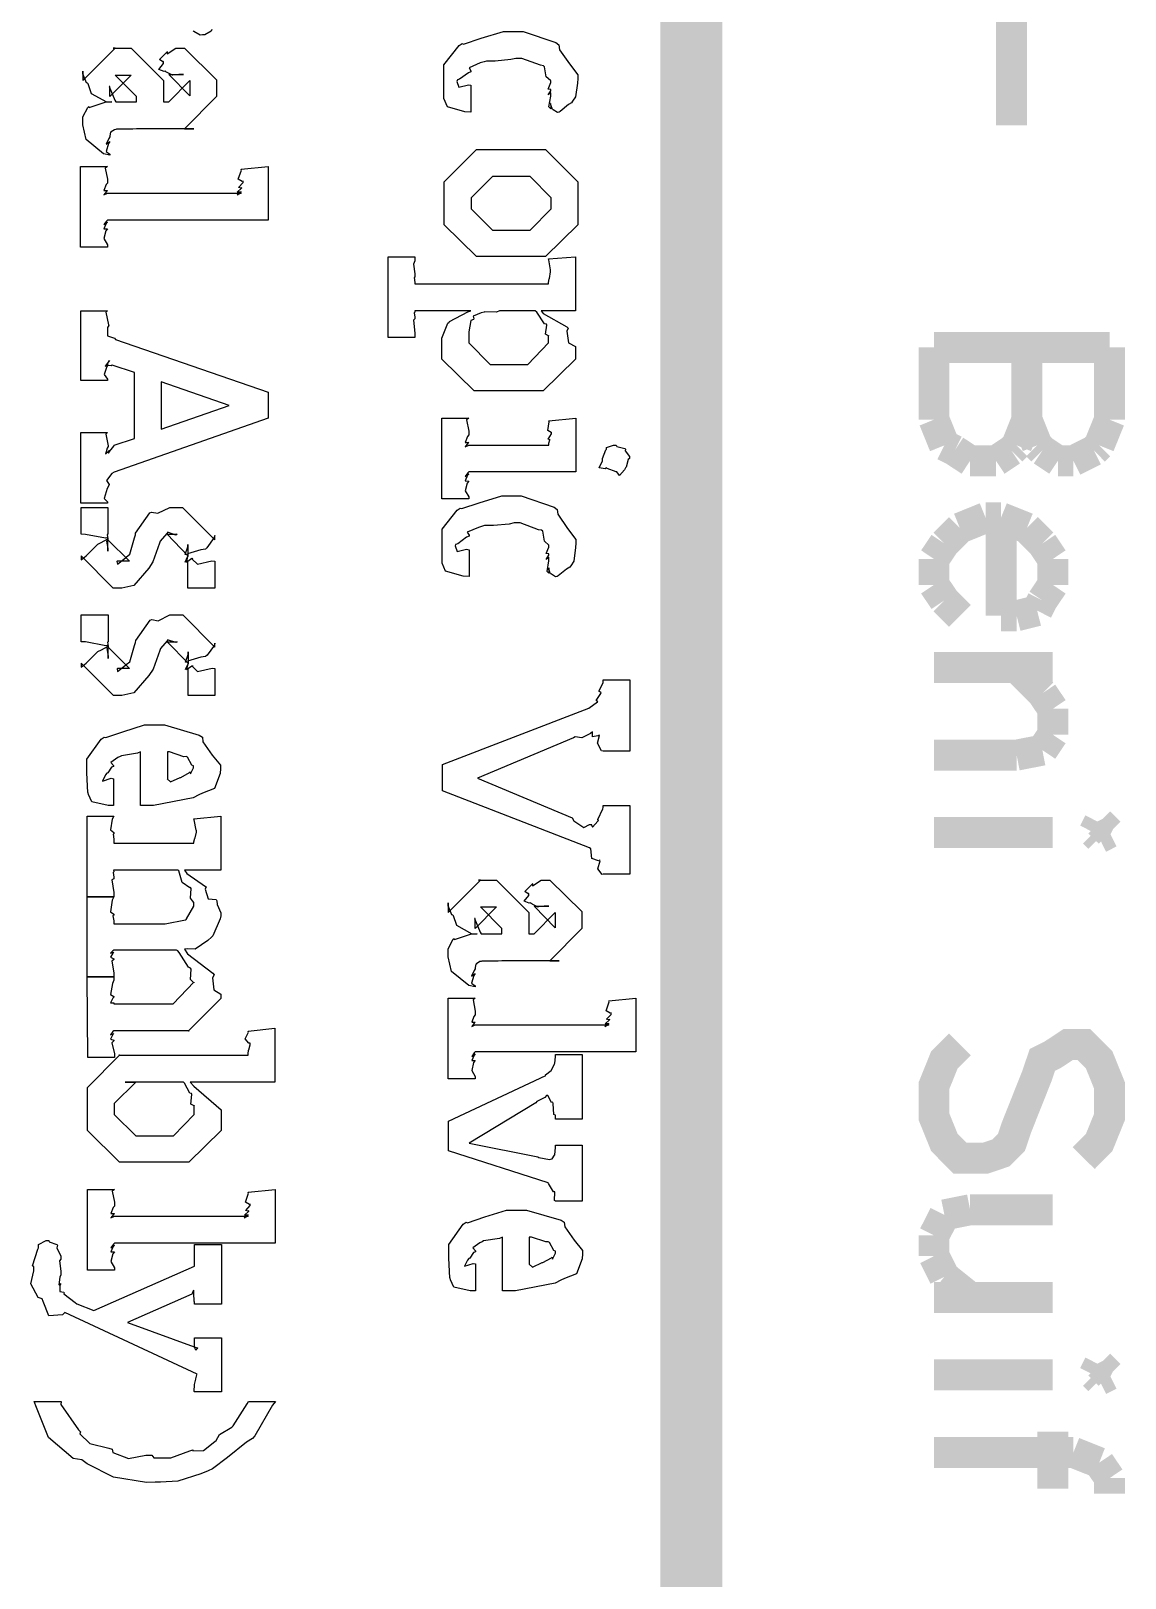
# Model space of a CAD drawing. Extents: x 0.1 to 11.6, y 0.3 to 16.2.
# Drawn here: x 1.1484 to 1.5017, y 1.3678 to 1.8671 of the extents above; entities that cross this region are included whole.
import ezdxf

# ---------------------------------------------------------------- set-up
doc = ezdxf.new("R2010")
doc.units = 0
doc.layers.get('0').update_dxf_attribs({"linetype": 'CONTINUOUS'})

msp = doc.modelspace()

# ---------------------------------------------------------------- linework, layer by layer
at = {"color": 0}
for points, const_width in [([(1.36165, 0.531685), (1.36165, 4.18001)], 0.02), ([(1.465, 1.88499), (1.465, 1.83664)], 0.01), ([(1.44, 1.76497), (1.49669, 1.76497)], 0.01), ([(1.44, 1.74164), (1.44, 1.76497)], 0.01), ([(1.47, 1.76497), (1.47, 1.74164)], 0.01), ([(1.49669, 1.76497), (1.49669, 1.74164)], 0.01), ([(1.44336, 1.73335), (1.44, 1.74164)], 0.01), ([(1.47, 1.74164), (1.46669, 1.73335)], 0.01), ([(1.47331, 1.73335), (1.47, 1.74164)], 0.01), ([(1.49669, 1.74164), (1.49333, 1.73335)], 0.01), ([(1.44667, 1.73167), (1.44336, 1.73335)], 0.01), ([(1.46669, 1.73335), (1.465, 1.73167)], 0.01), ([(1.47499, 1.73167), (1.47331, 1.73335)], 0.01), ([(1.49333, 1.73335), (1.49164, 1.73167)], 0.01), ([(1.45167, 1.72835), (1.44667, 1.73167)], 0.01), ([(1.46001, 1.72835), (1.45167, 1.72835)], 0.01), ([(1.465, 1.73167), (1.46001, 1.72835)], 0.01), ([(1.47999, 1.72835), (1.47499, 1.73167)], 0.01), ([(1.48503, 1.72835), (1.47999, 1.72835)], 0.01), ([(1.49164, 1.73167), (1.48503, 1.72835)], 0.01), ([(1.45665, 1.71001), (1.44835, 1.70665)], 0.01), ([(1.46164, 1.71001), (1.45665, 1.71001)], 0.01), ([(1.46164, 1.71001), (1.46164, 1.67833)], 0.01), ([(1.47, 1.70665), (1.46164, 1.71001)], 0.01), ([(1.44835, 1.70665), (1.44336, 1.70167)], 0.01), ([(1.47499, 1.70167), (1.47, 1.70665)], 0.01), ([(1.44336, 1.70167), (1.44, 1.69667)], 0.01), ([(1.47835, 1.69667), (1.47499, 1.70167)], 0.01), ([(1.44, 1.69667), (1.44, 1.68832)], 0.01), ([(1.47835, 1.68832), (1.47835, 1.69667)], 0.01), ([(1.44, 1.68832), (1.44336, 1.68332)], 0.01), ([(1.47499, 1.68332), (1.47835, 1.68832)], 0.01), ([(1.44336, 1.68332), (1.44835, 1.67833)], 0.01), ([(1.47331, 1.68001), (1.47499, 1.68332)], 0.01), ([(1.46164, 1.67833), (1.46669, 1.67833)], 0.01), ([(1.46669, 1.67833), (1.47331, 1.68001)], 0.01), ([(1.44, 1.66168), (1.47835, 1.66168)], 0.01), ([(1.46669, 1.66168), (1.47499, 1.65332)], 0.01), ([(1.47499, 1.65332), (1.47835, 1.64833)], 0.01), ([(1.47835, 1.64833), (1.47835, 1.63997)], 0.01), ([(1.47835, 1.63997), (1.47499, 1.63499)], 0.01), ([(1.46669, 1.63336), (1.44, 1.63336)], 0.01), ([(1.47499, 1.63499), (1.46669, 1.63336)], 0.01), ([(1.47835, 1.60835), (1.44, 1.60835)], 0.01), ([(1.49333, 1.61165), (1.49164, 1.60835)], 0.01), ([(1.49164, 1.60835), (1.49333, 1.60667)], 0.01), ([(1.49669, 1.60835), (1.49333, 1.61165)], 0.01), ([(1.49333, 1.60667), (1.49669, 1.60835)], 0.01), ([(1.48833, 1.50331), (1.49333, 1.50836), (1.49669, 1.51665), (1.49669, 1.52669), (1.49333, 1.535), (1.48833, 1.53999), (1.48335, 1.53999), (1.47835, 1.53668), (1.47499, 1.535), (1.47331, 1.53), (1.46669, 1.51335), (1.465, 1.50836), (1.46164, 1.50499), (1.45665, 1.50331), (1.44835, 1.50331), (1.44336, 1.50836), (1.44, 1.51665), (1.44, 1.52669), (1.44336, 1.535), (1.44835, 1.53999)], 0.01), ([(1.44336, 1.48497), (1.44, 1.47835)], 0.01), ([(1.45167, 1.48665), (1.44336, 1.48497)], 0.01), ([(1.47835, 1.48665), (1.45167, 1.48665)], 0.01), ([(1.44, 1.47835), (1.44, 1.47168)], 0.01), ([(1.44, 1.47168), (1.44336, 1.465)], 0.01), ([(1.44336, 1.465), (1.45167, 1.45833)], 0.01), ([(1.47835, 1.45833), (1.44, 1.45833)], 0.01), ([(1.47835, 1.43332), (1.44, 1.43332)], 0.01), ([(1.49333, 1.43668), (1.49164, 1.43332)], 0.01), ([(1.49164, 1.43332), (1.49333, 1.43164)], 0.01), ([(1.49669, 1.43332), (1.49333, 1.43668)], 0.01), ([(1.49333, 1.43164), (1.49669, 1.43332)], 0.01), ([(1.47835, 1.41499), (1.47835, 1.39665)], 0.01), ([(1.48503, 1.40831), (1.44, 1.40831)], 0.01), ([(1.49333, 1.405), (1.48503, 1.40831)], 0.01), ([(1.49669, 1.40001), (1.49333, 1.405)], 0.01), ([(1.49669, 1.39501), (1.49669, 1.40001)], 0.01)]:
    msp.add_lwpolyline(points, dxfattribs=dict(at, const_width=const_width))
msp.add_lwpolyline([(1.20687, 1.86757), (1.20665, 1.86703), (1.20454, 1.86583), (1.20383, 1.86583), (1.20313, 1.86578), (1.20101, 1.86692), (1.20079, 1.86712)], dxfattribs=at)
for points in [[(1.29047, 1.84088), (1.28857, 1.84099), (1.28293, 1.84261), (1.28179, 1.84526), (1.28179, 1.84586), (1.28179, 1.84787), (1.28179, 1.85243), (1.28179, 1.85389), (1.28179, 1.85618), (1.28668, 1.86236), (1.28765, 1.86301), (1.28814, 1.86285), (1.29378, 1.86475), (1.30105, 1.86692), (1.30349, 1.86692), (1.30735, 1.86692), (1.31793, 1.86333), (1.3189, 1.86257), (1.31912, 1.86106), (1.32227, 1.85644), (1.32498, 1.85292), (1.32498, 1.85172), (1.32487, 1.85026), (1.32427, 1.84586), (1.3233, 1.8444), (1.32302, 1.84392), (1.32199, 1.84332), (1.31928, 1.8411), (1.31896, 1.84088), (1.3189, 1.84088), (1.31841, 1.84082), (1.31706, 1.84164), (1.31695, 1.84174), (1.31684, 1.84174), (1.3163, 1.84321), (1.3163, 1.84369), (1.31624, 1.84369), (1.3163, 1.84239), (1.3163, 1.84196), (1.3157, 1.84256), (1.3163, 1.84603), (1.3163, 1.84717), (1.31608, 1.847), (1.31543, 1.84646), (1.3163, 1.84782), (1.3163, 1.84825), (1.31619, 1.84819), (1.31543, 1.84831), (1.3163, 1.85042), (1.3163, 1.85107), (1.31624, 1.85107), (1.31483, 1.85232), (1.31429, 1.85557), (1.31391, 1.85585), (1.31293, 1.85601), (1.30697, 1.85824), (1.30501, 1.85824), (1.30339, 1.85786), (1.29834, 1.85736), (1.29552, 1.85736), (1.29481, 1.85715), (1.29351, 1.85678), (1.28988, 1.85519), (1.29047, 1.85422), (1.29047, 1.85389), (1.28971, 1.85357), (1.28684, 1.85151), (1.28613, 1.85129), (1.28597, 1.85081), (1.28662, 1.84896), (1.28971, 1.84972), (1.29047, 1.84956), (1.29047, 1.84088)], [(1.17453, 1.84418), (1.17291, 1.84412), (1.16802, 1.84685), (1.16688, 1.85004), (1.16672, 1.85026), (1.16634, 1.85038), (1.1652, 1.85325), (1.1652, 1.85417), (1.1652, 1.85113), (1.17562, 1.86154), (1.17497, 1.86154), (1.18083, 1.86154), (1.19124, 1.85113), (1.19124, 1.84418), (1.19233, 1.84418), (1.19298, 1.84418), (1.19971, 1.85113), (1.19971, 1.84918), (1.19971, 1.84614), (1.19298, 1.85308), (1.19775, 1.85308), (1.19623, 1.85308), (1.19428, 1.85286), (1.19417, 1.85281), (1.192, 1.85394), (1.19189, 1.85417), (1.19141, 1.85406), (1.18978, 1.85471), (1.19124, 1.85661), (1.19124, 1.85721), (1.19103, 1.85715), (1.19, 1.85786), (1.19233, 1.86025), (1.19255, 1.86046), (1.19244, 1.86035), (1.19238, 1.85969), (1.19526, 1.86154), (1.19623, 1.86154), (1.19797, 1.86154), (1.20839, 1.85135), (1.20839, 1.84787), (1.20839, 1.84592), (1.19797, 1.8355), (1.20101, 1.8355), (1.19558, 1.8355), (1.18256, 1.8355), (1.18137, 1.83539), (1.17605, 1.83535), (1.17584, 1.83529), (1.1754, 1.83524), (1.17437, 1.83453), (1.17432, 1.83442), (1.17415, 1.83442), (1.17388, 1.83328), (1.17388, 1.8329), (1.17356, 1.83236), (1.17274, 1.83051), (1.17388, 1.83137), (1.17388, 1.83137), (1.17345, 1.83074), (1.17274, 1.82824), (1.17388, 1.82736), (1.17388, 1.82704), (1.17182, 1.82747), (1.16629, 1.83203), (1.1652, 1.83675), (1.1652, 1.83832), (1.1652, 1.83942), (1.16683, 1.84244), (1.16716, 1.84267), (1.16726, 1.84239), (1.17269, 1.84418), (1.17453, 1.84418)], [(1.17584, 1.84418), (1.18256, 1.84418), (1.18256, 1.84592), (1.17562, 1.85286), (1.17714, 1.85286), (1.18083, 1.85286), (1.17388, 1.84592), (1.17388, 1.84918), (1.17372, 1.84912), (1.17551, 1.84472), (1.17584, 1.84418)], [(1.32503, 1.81147), (1.32503, 1.80453), (1.31462, 1.79432), (1.3042, 1.79432), (1.29226, 1.79432), (1.28185, 1.80453), (1.28185, 1.8119), (1.28185, 1.81842), (1.29226, 1.82883), (1.30311, 1.82883), (1.31462, 1.82883), (1.32503, 1.81842), (1.32503, 1.81147)], [(1.22499, 1.80604), (1.17312, 1.80604), (1.1728, 1.80572), (1.17198, 1.80458), (1.17312, 1.80539), (1.17312, 1.80539), (1.17274, 1.80496), (1.17198, 1.80322), (1.17312, 1.80322), (1.17312, 1.80322), (1.17258, 1.80263), (1.17198, 1.80007), (1.17312, 1.79807), (1.17312, 1.79736), (1.16444, 1.79736), (1.16444, 1.8234), (1.17312, 1.8234), (1.17242, 1.82281), (1.17312, 1.81922), (1.17312, 1.81799), (1.17269, 1.81749), (1.17198, 1.8156), (1.17312, 1.8156), (1.17312, 1.8156), (1.1728, 1.81532), (1.17198, 1.81418), (1.17312, 1.81472), (1.17312, 1.81472), (1.21631, 1.81472), (1.21598, 1.81461), (1.21501, 1.81424), (1.21631, 1.81494), (1.21631, 1.81515), (1.21604, 1.81506), (1.21506, 1.81506), (1.21647, 1.81635), (1.21652, 1.81646), (1.21631, 1.8164), (1.21549, 1.81657), (1.21696, 1.81814), (1.21696, 1.81864), (1.21669, 1.81853), (1.21539, 1.81928), (1.21642, 1.82215), (1.21631, 1.82254), (1.22499, 1.8234), (1.22499, 1.80843), (1.22499, 1.80604)], [(1.31635, 1.81256), (1.31635, 1.81321), (1.30962, 1.82015), (1.30572, 1.82015), (1.29747, 1.82015), (1.29053, 1.81321), (1.29053, 1.81039), (1.29053, 1.80974), (1.29747, 1.80279), (1.3016, 1.80279), (1.30962, 1.80279), (1.31635, 1.80974), (1.31635, 1.81256)], [(1.32427, 1.79417), (1.32427, 1.77875), (1.32427, 1.77681), (1.31321, 1.77681), (1.31386, 1.77593), (1.32145, 1.77164), (1.32189, 1.77115), (1.32145, 1.77018), (1.32199, 1.76639), (1.32427, 1.76525), (1.32427, 1.76486), (1.32427, 1.76118), (1.31386, 1.75097), (1.30431, 1.75097), (1.2915, 1.75097), (1.28109, 1.76118), (1.28109, 1.7679), (1.28109, 1.7679), (1.28304, 1.77279), (1.28348, 1.77311), (1.28353, 1.77328), (1.28955, 1.77647), (1.29042, 1.77681), (1.27241, 1.77681), (1.27235, 1.77675), (1.27241, 1.77647), (1.27241, 1.77636), (1.27214, 1.7761), (1.27241, 1.77468), (1.27241, 1.77419), (1.27197, 1.77371), (1.27241, 1.76953), (1.27241, 1.76813), (1.26373, 1.76813), (1.26373, 1.79417), (1.27241, 1.79417), (1.27241, 1.79286), (1.27197, 1.79178), (1.27241, 1.78868), (1.27241, 1.78765), (1.27219, 1.78749), (1.27241, 1.78592), (1.27241, 1.78592), (1.27235, 1.78592), (1.27241, 1.78549), (1.27241, 1.78549), (1.31559, 1.78549), (1.31559, 1.78549), (1.31559, 1.78581), (1.31559, 1.78592), (1.31559, 1.78592), (1.31576, 1.78711), (1.31581, 1.78722), (1.31581, 1.78722), (1.31624, 1.78933), (1.31624, 1.79004), (1.31624, 1.79004), (1.3157, 1.79318), (1.31559, 1.79351), (1.32427, 1.79417)], [(1.18186, 1.73557), (1.18186, 1.75683), (1.1747, 1.75922), (1.17432, 1.75906), (1.17285, 1.75911), (1.17383, 1.76074), (1.17383, 1.76074), (1.17345, 1.76031), (1.17242, 1.75896), (1.17339, 1.75944), (1.17339, 1.75944), (1.17291, 1.75879), (1.17209, 1.75618), (1.17318, 1.75472), (1.17318, 1.75424), (1.1645, 1.75424), (1.1645, 1.77681), (1.17318, 1.77681), (1.17263, 1.77636), (1.1735, 1.77225), (1.17361, 1.77203), (1.17318, 1.77138), (1.17318, 1.76867), (1.17546, 1.7679), (1.17578, 1.76747), (1.22504, 1.75054), (1.22504, 1.74208), (1.17535, 1.72472), (1.17459, 1.72429), (1.17285, 1.722), (1.17367, 1.72071), (1.17361, 1.72037), (1.17307, 1.71946), (1.17209, 1.71625), (1.17318, 1.71511), (1.17318, 1.71474), (1.1645, 1.71474), (1.1645, 1.73753), (1.17318, 1.73753), (1.17263, 1.73699), (1.17334, 1.73318), (1.17339, 1.73296), (1.17307, 1.73242), (1.17253, 1.73053), (1.17367, 1.73167), (1.17404, 1.73167), (1.17383, 1.7315), (1.17334, 1.73079), (1.17518, 1.73313), (1.17535, 1.7334), (1.18186, 1.73557)], [(1.31125, 1.77681), (1.29975, 1.77681), (1.29872, 1.77636), (1.29498, 1.77647), (1.29476, 1.77636), (1.29384, 1.7761), (1.29118, 1.77501), (1.2914, 1.77414), (1.29129, 1.77397), (1.29047, 1.7736), (1.28977, 1.77001), (1.28977, 1.76878), (1.28977, 1.76639), (1.29671, 1.75944), (1.30214, 1.75944), (1.30887, 1.75944), (1.31559, 1.76639), (1.31559, 1.76876), (1.31554, 1.76872), (1.31456, 1.76921), (1.31505, 1.77214), (1.31494, 1.77246), (1.31429, 1.77262), (1.31174, 1.77631), (1.31125, 1.77681)], [(1.19054, 1.73861), (1.21246, 1.74621), (1.19054, 1.75381), (1.19054, 1.73861)], [(1.32433, 1.72478), (1.28982, 1.72476), (1.2895, 1.72444), (1.28868, 1.72331), (1.28982, 1.72413), (1.28982, 1.72413), (1.28944, 1.72368), (1.28868, 1.7219), (1.28982, 1.72179), (1.28982, 1.72174), (1.28933, 1.72119), (1.28868, 1.71869), (1.28982, 1.71674), (1.28982, 1.71608), (1.28114, 1.71608), (1.28114, 1.74214), (1.28982, 1.74212), (1.28912, 1.74154), (1.28982, 1.73796), (1.28982, 1.73671), (1.28939, 1.73622), (1.28868, 1.73432), (1.28982, 1.73432), (1.28982, 1.73432), (1.2895, 1.73406), (1.28868, 1.73292), (1.28982, 1.73344), (1.28982, 1.73344), (1.31565, 1.73344), (1.31565, 1.73344), (1.31565, 1.73394), (1.31565, 1.7341), (1.31565, 1.7341), (1.31597, 1.73508), (1.31608, 1.73518), (1.31603, 1.73518), (1.31548, 1.7354), (1.31652, 1.73703), (1.31652, 1.73757), (1.31641, 1.73751), (1.31532, 1.73812), (1.31576, 1.74094), (1.31565, 1.74126), (1.32433, 1.74214), (1.32433, 1.72715), (1.32433, 1.72478)], [(1.34169, 1.72911), (1.34125, 1.72879), (1.3406, 1.72629), (1.34039, 1.72607), (1.34006, 1.72542), (1.33849, 1.72364), (1.33762, 1.72478), (1.33735, 1.72476), (1.33735, 1.72476), (1.33453, 1.72586), (1.33431, 1.72607), (1.33388, 1.72581), (1.33187, 1.72607), (1.33301, 1.72835), (1.33301, 1.72911), (1.33301, 1.72911), (1.33409, 1.73193), (1.33431, 1.73215), (1.33431, 1.73215), (1.33426, 1.73264), (1.33653, 1.73346), (1.33735, 1.73344), (1.33757, 1.73301), (1.34017, 1.73236), (1.34039, 1.73215), (1.34028, 1.73161), (1.34169, 1.72976), (1.34169, 1.72911)], [(1.20779, 1.68728), (1.19911, 1.68728), (1.19911, 1.69596), (1.199, 1.69586), (1.19824, 1.69569), (1.19911, 1.69754), (1.19911, 1.69814), (1.199, 1.69803), (1.19824, 1.69808), (1.19911, 1.70057), (1.19911, 1.70139), (1.19911, 1.69769), (1.19238, 1.70464), (1.19564, 1.70464), (1.1952, 1.70437), (1.19282, 1.70518), (1.1926, 1.70529), (1.19233, 1.70492), (1.19021, 1.70247), (1.19, 1.70182), (1.18782, 1.69575), (1.18647, 1.69374), (1.18164, 1.68815), (1.17779, 1.68728), (1.17654, 1.68728), (1.17502, 1.68728), (1.16461, 1.69769), (1.16461, 1.6964), (1.16461, 1.6964), (1.16623, 1.69769), (1.17003, 1.7015), (1.17112, 1.70204), (1.17112, 1.70204), (1.17329, 1.70318), (1.17329, 1.70356), (1.17253, 1.70335), (1.16602, 1.70458), (1.16461, 1.70464), (1.16461, 1.71332), (1.17329, 1.71332), (1.17329, 1.70464), (1.17307, 1.70454), (1.17329, 1.70318), (1.17329, 1.70269), (1.17285, 1.70242), (1.17329, 1.70003), (1.17329, 1.69922), (1.17329, 1.7029), (1.18023, 1.69596), (1.17632, 1.69596), (1.17622, 1.69586), (1.17638, 1.69499), (1.17893, 1.69706), (1.17914, 1.69726), (1.17914, 1.69726), (1.18034, 1.69819), (1.18186, 1.70346), (1.18218, 1.70443), (1.18224, 1.70503), (1.18685, 1.71158), (1.18739, 1.71181), (1.18739, 1.71181), (1.18945, 1.71143), (1.19325, 1.71332), (1.19455, 1.71332), (1.19737, 1.71332), (1.20779, 1.7029), (1.20779, 1.70421), (1.20763, 1.70356), (1.20524, 1.70031), (1.20475, 1.69987), (1.20329, 1.69965), (1.19895, 1.69835), (1.19911, 1.69769), (1.19911, 1.69749), (1.19889, 1.6971), (1.19862, 1.69564), (1.20036, 1.69689), (1.20063, 1.69683), (1.20052, 1.69661), (1.2022, 1.69504), (1.20687, 1.69607), (1.20779, 1.69596), (1.20779, 1.68728)], [(1.28988, 1.69097), (1.28798, 1.69108), (1.28233, 1.69271), (1.2812, 1.69536), (1.2812, 1.69596), (1.2812, 1.69797), (1.2812, 1.70253), (1.2812, 1.704), (1.2812, 1.70628), (1.28608, 1.71246), (1.28706, 1.71311), (1.28754, 1.71294), (1.29319, 1.71485), (1.30046, 1.71701), (1.3029, 1.71701), (1.30675, 1.71701), (1.31733, 1.71343), (1.31831, 1.71268), (1.31852, 1.71115), (1.32167, 1.70654), (1.32438, 1.70301), (1.32438, 1.70182), (1.32427, 1.70036), (1.32368, 1.69596), (1.3227, 1.6945), (1.32243, 1.69401), (1.3214, 1.69342), (1.31868, 1.69119), (1.31836, 1.69097), (1.31831, 1.69097), (1.31782, 1.69092), (1.31646, 1.69174), (1.31635, 1.69183), (1.31624, 1.69183), (1.3157, 1.69331), (1.3157, 1.69379), (1.31565, 1.69379), (1.3157, 1.69249), (1.3157, 1.69206), (1.3151, 1.69265), (1.3157, 1.69613), (1.3157, 1.69726), (1.31548, 1.6971), (1.31483, 1.69656), (1.3157, 1.69792), (1.3157, 1.69835), (1.31559, 1.69829), (1.31483, 1.6984), (1.3157, 1.70051), (1.3157, 1.70117), (1.31565, 1.70117), (1.31424, 1.70242), (1.31369, 1.70567), (1.31331, 1.70594), (1.31234, 1.70611), (1.30637, 1.70833), (1.30442, 1.70833), (1.30279, 1.70796), (1.29774, 1.70747), (1.29492, 1.70747), (1.29422, 1.70725), (1.29291, 1.70686), (1.28928, 1.70529), (1.28988, 1.70432), (1.28988, 1.70399), (1.28912, 1.70367), (1.28624, 1.70161), (1.28554, 1.70139), (1.28537, 1.7009), (1.28603, 1.69906), (1.28912, 1.69982), (1.28988, 1.69965), (1.28988, 1.69097)], [(1.20784, 1.65261), (1.19916, 1.65261), (1.19916, 1.66129), (1.19906, 1.66118), (1.1983, 1.66103), (1.19916, 1.66287), (1.19916, 1.66347), (1.19906, 1.66336), (1.1983, 1.66342), (1.19916, 1.6659), (1.19916, 1.66672), (1.19916, 1.66303), (1.19244, 1.66997), (1.19569, 1.66997), (1.19526, 1.66971), (1.19287, 1.67051), (1.19265, 1.67063), (1.19238, 1.67025), (1.19027, 1.66781), (1.19005, 1.66715), (1.18788, 1.66108), (1.18652, 1.65907), (1.18169, 1.65349), (1.17784, 1.65261), (1.17659, 1.65261), (1.17508, 1.65261), (1.16466, 1.66303), (1.16466, 1.66172), (1.16466, 1.66172), (1.16629, 1.66303), (1.17008, 1.66683), (1.17117, 1.66738), (1.17117, 1.66738), (1.17334, 1.66851), (1.17334, 1.66889), (1.17258, 1.66868), (1.16607, 1.66992), (1.16466, 1.66997), (1.16466, 1.67865), (1.17334, 1.67865), (1.17334, 1.66997), (1.17312, 1.66986), (1.17334, 1.66851), (1.17334, 1.66803), (1.17291, 1.66775), (1.17334, 1.66536), (1.17334, 1.66456), (1.17334, 1.66824), (1.18028, 1.66129), (1.17638, 1.66129), (1.17627, 1.66118), (1.17643, 1.66032), (1.17898, 1.66238), (1.1792, 1.6626), (1.1792, 1.6626), (1.18039, 1.66351), (1.18191, 1.66878), (1.18224, 1.66976), (1.18229, 1.67036), (1.1869, 1.67692), (1.18745, 1.67714), (1.18745, 1.67714), (1.18951, 1.67675), (1.19331, 1.67865), (1.19461, 1.67865), (1.19743, 1.67865), (1.20784, 1.66824), (1.20784, 1.66954), (1.20768, 1.66889), (1.20529, 1.66564), (1.20481, 1.66519), (1.20334, 1.66499), (1.199, 1.66368), (1.19916, 1.66303), (1.19916, 1.66282), (1.19895, 1.66243), (1.19868, 1.66097), (1.20041, 1.66222), (1.20068, 1.66217), (1.20057, 1.66194), (1.20226, 1.66037), (1.20692, 1.6614), (1.20784, 1.66129), (1.20784, 1.65261)], [(1.34185, 1.59494), (1.33317, 1.59494), (1.33285, 1.59489), (1.33149, 1.59663), (1.33219, 1.59928), (1.33209, 1.5995), (1.33171, 1.59928), (1.32954, 1.60004), (1.32916, 1.60314), (1.32883, 1.6034), (1.2813, 1.62185), (1.2813, 1.63032), (1.32861, 1.64854), (1.32861, 1.64854), (1.33133, 1.65061), (1.33143, 1.65072), (1.33138, 1.65072), (1.33095, 1.65099), (1.33241, 1.65326), (1.33252, 1.65354), (1.33247, 1.65354), (1.33176, 1.65397), (1.33317, 1.65674), (1.33317, 1.65767), (1.34185, 1.65767), (1.34185, 1.63465), (1.33317, 1.63465), (1.33263, 1.63476), (1.33133, 1.63721), (1.33198, 1.63965), (1.33187, 1.63986), (1.33149, 1.6396), (1.32975, 1.63926), (1.3297, 1.64094), (1.3297, 1.64094), (1.3291, 1.64031), (1.32633, 1.63894), (1.32416, 1.63926), (1.32362, 1.639), (1.29259, 1.62597), (1.32319, 1.61317), (1.32368, 1.61219), (1.32699, 1.61003), (1.32883, 1.611), (1.32948, 1.611), (1.32937, 1.61083), (1.3297, 1.61008), (1.33143, 1.61208), (1.33165, 1.61231), (1.33165, 1.61231), (1.33143, 1.61258), (1.33306, 1.616), (1.33317, 1.61643), (1.33317, 1.61643), (1.33317, 1.61692), (1.33317, 1.61708), (1.34185, 1.61708), (1.34185, 1.59494)], [(1.18381, 1.63444), (1.18283, 1.634), (1.17768, 1.63319), (1.1773, 1.63292), (1.17649, 1.6326), (1.17426, 1.63103), (1.17513, 1.63004), (1.17513, 1.62967), (1.17448, 1.62944), (1.17329, 1.62765), (1.17296, 1.6275), (1.17253, 1.62696), (1.17155, 1.625), (1.17437, 1.62588), (1.17513, 1.62576), (1.17513, 1.61708), (1.17339, 1.61708), (1.16813, 1.61828), (1.16699, 1.62065), (1.16688, 1.62121), (1.16677, 1.62131), (1.16645, 1.6276), (1.16645, 1.62967), (1.16645, 1.63206), (1.17112, 1.63857), (1.17209, 1.63921), (1.17258, 1.63906), (1.17811, 1.64094), (1.18511, 1.64313), (1.1875, 1.64313), (1.19157, 1.64313), (1.2028, 1.63986), (1.20378, 1.63921), (1.20394, 1.63769), (1.20692, 1.6334), (1.20964, 1.63015), (1.20964, 1.62901), (1.20953, 1.62744), (1.20768, 1.62261), (1.20383, 1.6211), (1.20269, 1.62056), (1.20079, 1.61957), (1.18804, 1.61708), (1.18381, 1.61708), (1.18381, 1.63444)], [(1.19249, 1.63444), (1.19249, 1.62576), (1.19244, 1.62571), (1.19352, 1.62472), (1.19662, 1.62619), (1.19683, 1.62619), (1.19683, 1.62619), (1.19965, 1.62776), (1.19987, 1.62793), (1.19982, 1.62782), (1.19992, 1.62733), (1.20096, 1.62929), (1.20096, 1.62989), (1.20036, 1.63015), (1.19895, 1.63271), (1.19857, 1.63292), (1.19781, 1.63286), (1.19314, 1.63444), (1.19249, 1.63444)], [(1.19802, 1.59629), (1.19873, 1.59511), (1.20481, 1.59099), (1.20497, 1.59088), (1.2047, 1.59006), (1.20568, 1.58697), (1.20823, 1.58675), (1.20844, 1.58632), (1.2086, 1.58518), (1.20974, 1.58246), (1.20974, 1.58154), (1.20958, 1.58051), (1.20719, 1.57508), (1.20671, 1.5746), (1.20551, 1.57351), (1.20144, 1.57075), (1.19884, 1.57085), (1.19802, 1.57069), (1.19895, 1.56928), (1.20719, 1.56299), (1.20757, 1.56244), (1.20708, 1.56147), (1.20752, 1.55757), (1.20974, 1.55621), (1.20974, 1.55572), (1.20974, 1.55485), (1.19933, 1.54443), (1.19954, 1.54443), (1.19368, 1.54443), (1.17524, 1.54443), (1.17491, 1.54415), (1.1741, 1.54313), (1.17524, 1.54357), (1.17524, 1.54357), (1.17486, 1.54318), (1.1741, 1.54167), (1.17524, 1.54133), (1.17524, 1.54118), (1.17459, 1.54047), (1.17546, 1.53694), (1.17546, 1.53575), (1.16677, 1.53575), (1.16656, 1.56179), (1.17524, 1.56179), (1.17524, 1.56071), (1.17475, 1.55968), (1.1741, 1.55615), (1.17524, 1.5555), (1.17524, 1.55528), (1.17486, 1.55496), (1.1741, 1.55344), (1.17524, 1.55339), (1.17524, 1.55333), (1.17518, 1.55333), (1.17524, 1.55311), (1.17524, 1.55311), (1.19173, 1.55311), (1.19434, 1.55311), (1.20106, 1.56006), (1.20106, 1.55983), (1.20101, 1.55983), (1.19992, 1.56099), (1.20014, 1.56424), (1.19998, 1.56461), (1.19933, 1.56489), (1.19634, 1.56971), (1.19586, 1.57025), (1.19542, 1.57047), (1.19368, 1.57047), (1.17524, 1.57047), (1.17491, 1.57025), (1.1741, 1.56944), (1.17524, 1.56982), (1.17524, 1.56982), (1.17486, 1.5695), (1.1741, 1.56814), (1.17524, 1.56765), (1.17524, 1.56743), (1.17453, 1.56689), (1.17524, 1.5631), (1.17524, 1.56179), (1.16656, 1.56179), (1.16656, 1.58761), (1.17524, 1.58761), (1.1747, 1.58653), (1.1741, 1.58274), (1.17524, 1.58203), (1.17524, 1.58176), (1.17491, 1.58154), (1.17524, 1.57992), (1.17524, 1.57937), (1.17518, 1.57937), (1.17524, 1.57893), (1.17524, 1.57893), (1.19173, 1.57893), (1.19173, 1.57893), (1.1983, 1.58024), (1.19868, 1.58046), (1.19868, 1.58051), (1.20106, 1.58458), (1.20106, 1.58587), (1.20096, 1.58587), (1.19992, 1.58724), (1.20014, 1.59028), (1.19998, 1.59065), (1.19971, 1.5905), (1.19732, 1.59228), (1.19623, 1.59597), (1.19586, 1.59629), (1.17524, 1.59629), (1.17513, 1.59629), (1.17524, 1.59581), (1.17524, 1.59565), (1.17497, 1.59549), (1.17524, 1.59403), (1.17524, 1.59347), (1.17459, 1.5931), (1.17524, 1.58903), (1.17524, 1.58761), (1.16656, 1.58761), (1.16656, 1.61365), (1.17524, 1.61365), (1.1747, 1.61268), (1.1741, 1.60921), (1.17524, 1.60835), (1.17524, 1.60801), (1.17497, 1.60786), (1.17524, 1.60622), (1.17524, 1.60563), (1.17518, 1.60563), (1.17524, 1.60497), (1.17524, 1.60497), (1.20106, 1.60497), (1.20106, 1.60497), (1.20106, 1.60531), (1.20106, 1.60542), (1.20106, 1.60542), (1.20139, 1.60661), (1.2015, 1.60671), (1.2015, 1.60671), (1.20193, 1.6085), (1.20193, 1.6091), (1.20182, 1.6091), (1.20117, 1.61247), (1.20106, 1.61279), (1.20974, 1.61365), (1.20974, 1.59868), (1.20974, 1.59629), (1.19802, 1.59629)], [(1.29248, 1.57568), (1.29085, 1.57563), (1.28597, 1.57835), (1.28483, 1.58154), (1.28467, 1.58176), (1.28429, 1.58186), (1.28315, 1.58474), (1.28315, 1.58567), (1.28315, 1.58262), (1.29357, 1.59304), (1.29291, 1.59304), (1.29877, 1.59304), (1.30919, 1.58262), (1.30919, 1.57568), (1.31027, 1.57568), (1.31093, 1.57568), (1.31765, 1.58262), (1.31765, 1.58067), (1.31765, 1.57764), (1.31093, 1.58458), (1.3157, 1.58458), (1.31418, 1.58458), (1.31223, 1.58436), (1.31212, 1.58431), (1.30995, 1.58544), (1.30984, 1.58567), (1.30935, 1.58556), (1.30772, 1.58621), (1.30919, 1.58811), (1.30919, 1.58871), (1.30897, 1.58865), (1.30794, 1.58935), (1.31028, 1.59174), (1.31049, 1.59196), (1.31038, 1.59185), (1.31033, 1.59119), (1.31321, 1.59304), (1.31418, 1.59304), (1.31592, 1.59304), (1.32633, 1.58285), (1.32633, 1.57937), (1.32633, 1.57742), (1.31592, 1.567), (1.31896, 1.567), (1.31353, 1.567), (1.30051, 1.567), (1.29932, 1.56689), (1.294, 1.56683), (1.29378, 1.56679), (1.29335, 1.56674), (1.29232, 1.56603), (1.29226, 1.56592), (1.2921, 1.56592), (1.29183, 1.56478), (1.29183, 1.5644), (1.2915, 1.56386), (1.29069, 1.56201), (1.29183, 1.56288), (1.29183, 1.56288), (1.2914, 1.56222), (1.29069, 1.55974), (1.29183, 1.55886), (1.29183, 1.55854), (1.28977, 1.55897), (1.28423, 1.56353), (1.28315, 1.56825), (1.28315, 1.56982), (1.28315, 1.5709), (1.28478, 1.57394), (1.2851, 1.57417), (1.28521, 1.57389), (1.29064, 1.57568), (1.29248, 1.57568)], [(1.29378, 1.57568), (1.30051, 1.57568), (1.30051, 1.57742), (1.29357, 1.58436), (1.29508, 1.58436), (1.29877, 1.58436), (1.29183, 1.57742), (1.29183, 1.58067), (1.29167, 1.58063), (1.29346, 1.57622), (1.29378, 1.57568)], [(1.34375, 1.5376), (1.29188, 1.5376), (1.29156, 1.53728), (1.29074, 1.53614), (1.29188, 1.53694), (1.29188, 1.53694), (1.2915, 1.53651), (1.29074, 1.53478), (1.29188, 1.53478), (1.29188, 1.53478), (1.29134, 1.53418), (1.29074, 1.53163), (1.29188, 1.52963), (1.29188, 1.52892), (1.2832, 1.52892), (1.2832, 1.55496), (1.29188, 1.55496), (1.29118, 1.55436), (1.29188, 1.55078), (1.29188, 1.54953), (1.29145, 1.54904), (1.29074, 1.54715), (1.29188, 1.54714), (1.29188, 1.54714), (1.29156, 1.54688), (1.29074, 1.54574), (1.29188, 1.54628), (1.29188, 1.54628), (1.33507, 1.54628), (1.33474, 1.54617), (1.33377, 1.54579), (1.33507, 1.5465), (1.33507, 1.54671), (1.3348, 1.5466), (1.33382, 1.5466), (1.33523, 1.5479), (1.33529, 1.54801), (1.33507, 1.54796), (1.33426, 1.54812), (1.33572, 1.54969), (1.33572, 1.55018), (1.33545, 1.55007), (1.33415, 1.55083), (1.33518, 1.55371), (1.33507, 1.5541), (1.34375, 1.55496), (1.34375, 1.53999), (1.34375, 1.5376)], [(1.19987, 1.52783), (1.20106, 1.52653), (1.20985, 1.51888), (1.20985, 1.51633), (1.20985, 1.51221), (1.19944, 1.502), (1.18989, 1.50201), (1.17708, 1.50201), (1.16667, 1.51221), (1.16667, 1.52219), (1.16667, 1.5261), (1.17708, 1.53651), (1.17687, 1.53651), (1.21853, 1.53651), (1.21853, 1.53651), (1.21853, 1.53683), (1.21853, 1.53694), (1.21853, 1.53694), (1.2187, 1.53814), (1.21875, 1.53825), (1.21875, 1.53825), (1.21918, 1.53988), (1.21918, 1.54042), (1.2188, 1.54042), (1.21761, 1.54178), (1.21864, 1.544), (1.21853, 1.54432), (1.22721, 1.54519), (1.22721, 1.53022), (1.22721, 1.52783), (1.19987, 1.52783)], [(1.32644, 1.53674), (1.32644, 1.5159), (1.31776, 1.5159), (1.31776, 1.51719), (1.31722, 1.51736), (1.317, 1.52094), (1.31689, 1.52132), (1.31646, 1.52126), (1.31532, 1.5235), (1.31494, 1.52349), (1.31434, 1.5229), (1.31179, 1.52154), (1.31147, 1.52111), (1.28998, 1.50808), (1.31212, 1.50375), (1.31239, 1.50347), (1.31581, 1.50288), (1.31581, 1.50288), (1.31581, 1.50288), (1.31662, 1.5031), (1.31668, 1.5031), (1.31668, 1.5031), (1.31749, 1.50429), (1.31755, 1.5044), (1.31755, 1.5044), (1.31776, 1.50668), (1.31776, 1.50743), (1.32644, 1.50743), (1.32644, 1.48942), (1.31776, 1.48942), (1.31744, 1.48958), (1.31755, 1.49235), (1.31755, 1.49246), (1.31711, 1.4924), (1.31559, 1.49507), (1.31538, 1.49528), (1.28326, 1.50569), (1.28326, 1.51525), (1.31473, 1.53), (1.31462, 1.53017), (1.31635, 1.53163), (1.31646, 1.53174), (1.31646, 1.53174), (1.31744, 1.53369), (1.31755, 1.53392), (1.31755, 1.53392), (1.31776, 1.53603), (1.31776, 1.53674), (1.32644, 1.53674)], [(1.1977, 1.52783), (1.17882, 1.52783), (1.18229, 1.52783), (1.17535, 1.52089), (1.17535, 1.51981), (1.17535, 1.51742), (1.18229, 1.51047), (1.1888, 1.51047), (1.19444, 1.51047), (1.20117, 1.51742), (1.20117, 1.52024), (1.20112, 1.52018), (1.20009, 1.52067), (1.20041, 1.52382), (1.2003, 1.52414), (1.19971, 1.52431), (1.19802, 1.5275), (1.1977, 1.52783)], [(1.22727, 1.47586), (1.1754, 1.47586), (1.17508, 1.47553), (1.17426, 1.47439), (1.1754, 1.47521), (1.1754, 1.47521), (1.17502, 1.47476), (1.17426, 1.47304), (1.1754, 1.47303), (1.1754, 1.47303), (1.17486, 1.47244), (1.17426, 1.46989), (1.1754, 1.46787), (1.1754, 1.46718), (1.16672, 1.46718), (1.16672, 1.49322), (1.1754, 1.49322), (1.1747, 1.49263), (1.1754, 1.48904), (1.1754, 1.48779), (1.17497, 1.48731), (1.17426, 1.4854), (1.1754, 1.4854), (1.1754, 1.4854), (1.17508, 1.48514), (1.17426, 1.484), (1.1754, 1.48454), (1.1754, 1.48454), (1.21859, 1.48454), (1.21826, 1.48443), (1.21728, 1.48406), (1.21859, 1.48475), (1.21859, 1.48497), (1.21832, 1.48486), (1.21734, 1.48486), (1.21875, 1.48617), (1.2188, 1.48628), (1.21859, 1.48622), (1.21777, 1.48637), (1.21924, 1.48796), (1.21924, 1.48844), (1.21897, 1.48833), (1.21767, 1.4891), (1.2187, 1.49197), (1.21859, 1.49235), (1.22727, 1.49322), (1.22727, 1.47824), (1.22727, 1.47586)], [(1.30067, 1.47781), (1.2997, 1.47738), (1.29454, 1.47657), (1.29416, 1.47629), (1.29335, 1.47597), (1.29112, 1.47439), (1.29199, 1.47342), (1.29199, 1.47304), (1.29134, 1.47282), (1.29015, 1.47103), (1.28982, 1.47086), (1.28939, 1.47032), (1.28841, 1.46838), (1.29123, 1.46924), (1.29199, 1.46913), (1.29199, 1.46044), (1.29026, 1.46044), (1.28499, 1.46165), (1.28385, 1.46403), (1.28375, 1.46457), (1.28364, 1.46468), (1.28331, 1.47097), (1.28331, 1.47304), (1.28331, 1.47543), (1.28798, 1.48193), (1.28895, 1.48258), (1.28944, 1.48242), (1.29498, 1.48432), (1.30198, 1.48649), (1.30436, 1.48649), (1.30843, 1.48649), (1.31966, 1.48324), (1.32064, 1.48258), (1.3208, 1.48107), (1.32378, 1.47678), (1.3265, 1.47353), (1.3265, 1.47239), (1.32639, 1.47082), (1.32454, 1.46599), (1.32069, 1.46447), (1.31955, 1.46392), (1.31765, 1.46294), (1.3049, 1.46044), (1.30067, 1.46044), (1.30067, 1.47781)], [(1.20996, 1.47542), (1.20996, 1.45611), (1.20128, 1.45611), (1.20128, 1.45697), (1.20112, 1.45703), (1.20106, 1.45969), (1.20106, 1.45979), (1.20106, 1.45979), (1.20106, 1.46067), (1.20106, 1.46067), (1.20079, 1.46044), (1.20047, 1.45958), (1.20041, 1.45936), (1.17958, 1.45025), (1.20237, 1.442), (1.20215, 1.44194), (1.20182, 1.44135), (1.20172, 1.44135), (1.20166, 1.44135), (1.2015, 1.44174), (1.2015, 1.44178), (1.20144, 1.44178), (1.20128, 1.44276), (1.20128, 1.44288), (1.20128, 1.44288), (1.20128, 1.44467), (1.20128, 1.44525), (1.20996, 1.44525), (1.20996, 1.42789), (1.20128, 1.42789), (1.20112, 1.42794), (1.20128, 1.43028), (1.20128, 1.43028), (1.20128, 1.43028), (1.20166, 1.43192), (1.20171, 1.43201), (1.20171, 1.43201), (1.20204, 1.43338), (1.20215, 1.43354), (1.1594, 1.4535), (1.15858, 1.45275), (1.15424, 1.45242), (1.1524, 1.45697), (1.15202, 1.45785), (1.15082, 1.45833), (1.14844, 1.46272), (1.14941, 1.4669), (1.14941, 1.46826), (1.14893, 1.46858), (1.15066, 1.47396), (1.15093, 1.47433), (1.15093, 1.47433), (1.15088, 1.47537), (1.15332, 1.47672), (1.15419, 1.47672), (1.1543, 1.47624), (1.15679, 1.47547), (1.15701, 1.47521), (1.15685, 1.47439), (1.15809, 1.47163), (1.15809, 1.47065), (1.15766, 1.47017), (1.15809, 1.46679), (1.15809, 1.46565), (1.15782, 1.4649), (1.15744, 1.46235), (1.15809, 1.46283), (1.15809, 1.46283), (1.15782, 1.46229), (1.15772, 1.46029), (1.15902, 1.46007), (1.15918, 1.45979), (1.15902, 1.45947), (1.16276, 1.45665), (1.1633, 1.45632), (1.16873, 1.45415), (1.20128, 1.46847), (1.20123, 1.46847), (1.20128, 1.46994), (1.20128, 1.47043), (1.20128, 1.47043), (1.20128, 1.47217), (1.20128, 1.47217), (1.20128, 1.47217), (1.20128, 1.47461), (1.20128, 1.47542), (1.20996, 1.47542)], [(1.30935, 1.47781), (1.30935, 1.46913), (1.3093, 1.46908), (1.31038, 1.4681), (1.31348, 1.46957), (1.31369, 1.46957), (1.31369, 1.46957), (1.31652, 1.47114), (1.31673, 1.47131), (1.31668, 1.47119), (1.31679, 1.47071), (1.31782, 1.47265), (1.31782, 1.47325), (1.31722, 1.47353), (1.31581, 1.47607), (1.31543, 1.47629), (1.31467, 1.47624), (1.31, 1.47781), (1.30935, 1.47781)], [(1.2187, 1.42475), (1.22738, 1.42475), (1.22645, 1.42356), (1.2207, 1.41362), (1.22, 1.41282), (1.21799, 1.41157), (1.21191, 1.40663), (1.20703, 1.40306), (1.20568, 1.4024), (1.20334, 1.40136), (1.19586, 1.39899), (1.19032, 1.39871), (1.18853, 1.39871), (1.18571, 1.3986), (1.17508, 1.40033), (1.16661, 1.40468), (1.16488, 1.40588), (1.16206, 1.40636), (1.15408, 1.41308), (1.15023, 1.42279), (1.14947, 1.42475), (1.15815, 1.42475), (1.15809, 1.42378), (1.16379, 1.41564), (1.16444, 1.41499), (1.16423, 1.41433), (1.16748, 1.41114), (1.17356, 1.40967), (1.17464, 1.40935), (1.17491, 1.40831), (1.17996, 1.40636), (1.18555, 1.40739), (1.18745, 1.40739), (1.1881, 1.40653), (1.19358, 1.40657), (1.19971, 1.40886), (1.20068, 1.40913), (1.20074, 1.40886), (1.20416, 1.40896), (1.20779, 1.41183), (1.20828, 1.41217), (1.20828, 1.41217), (1.20931, 1.41411), (1.21327, 1.41644), (1.2137, 1.41694), (1.2137, 1.41694), (1.21826, 1.42399), (1.2187, 1.42475)]]:
    msp.add_lwpolyline(points, close=True, dxfattribs=at)

doc.saveas('drawing.dxf')
